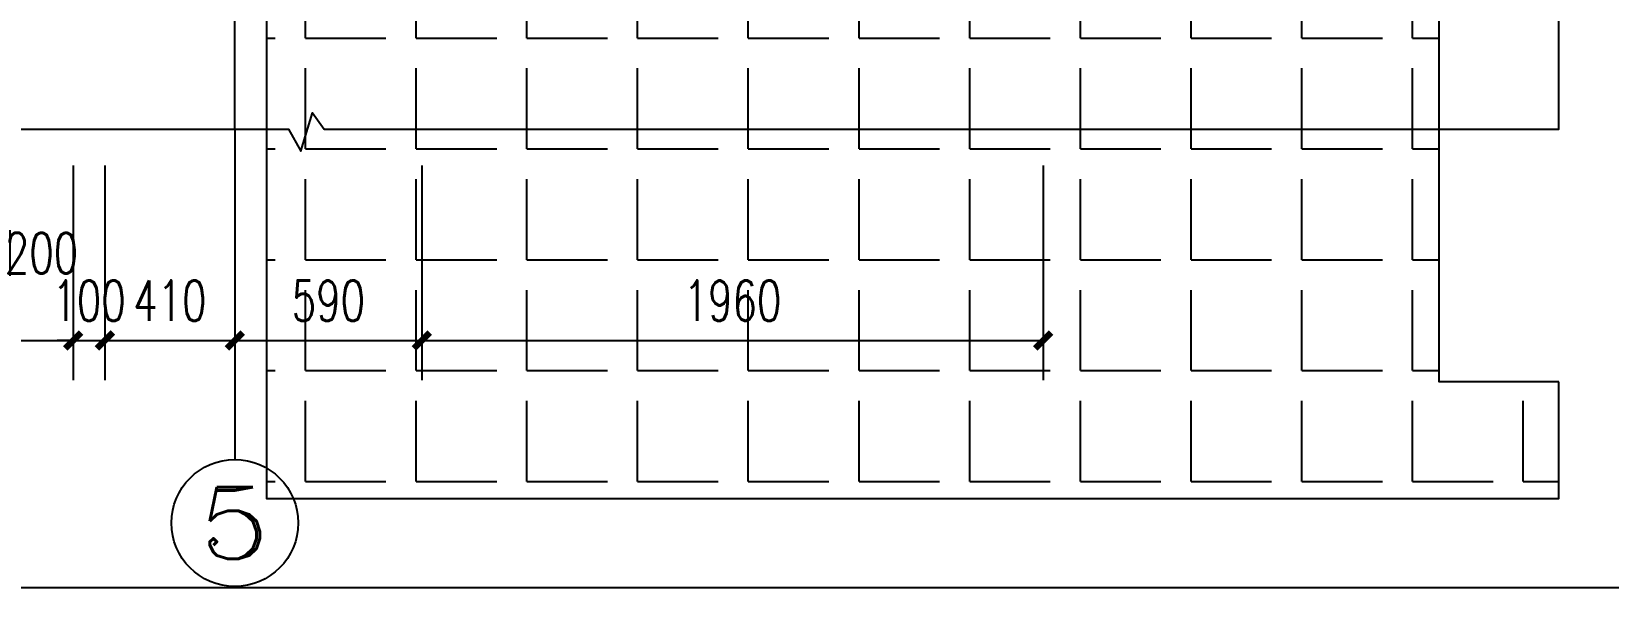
# Model space of a CAD drawing. Header units: millimetres. Extents: x 434053 to 1059003, y -2417481 to 936527.
# Drawn here: x 550919 to 555893, y -2151204 to -2149453 of the extents above; entities that cross this region are included whole.
import ezdxf
from ezdxf.enums import TextEntityAlignment as Align

# ---------------------------------------------------------------- set-up
doc = ezdxf.new("R2010")
doc.units = ezdxf.units.MM
doc.header["$LTSCALE"] = 1000
doc.header["$MEASUREMENT"] = 0
doc.linetypes.add('DOTE', pattern=[2.42, 2, -0.2, 0.02, -0.2])
doc.layers.get('Defpoints').update_dxf_attribs({"color": 6})
for name, color, linetype in [('A-ANNO-DIMS', 3, 'Continuous'), ('A-AXIS', 16, 'DOTE'), ('AXIS', 3, 'Continuous'), ('AXIS_TEXT', 7, 'Continuous'), ('DIM_SYMB', 3, 'Continuous'), ('建筑-楼板开洞', 251, 'Continuous')]:
    doc.layers.add(name, color=color, linetype=linetype)
doc.styles.add('_TCH_AXIS', font='COMPLEX', dxfattribs={"bigfont": 'GBCBIG'})
doc.styles.add('_TCH_DIM_T3', font='SIMPLEX', dxfattribs={"width": 0.705882, "bigfont": 'GBCBIG'})
doc.styles.add('COMPLEX', font='COMPLEX')
doc.dimstyles.new('_TCH_ARCH&&50', dxfattribs={"dimtxt": 127.5, "dimasz": 50, "dimexe": 125, "dimexo": 150, "dimgap": 61.25, "dimtad": 1, "dimdec": 0, "dimzin": 0, "dimdsep": 46, "dimtxsty": '_TCH_DIM_T3', "dimblk": 'ARCHTICK', "dimcen": 0.09, "dimclrt": 7, "dimazin": 2, "dimtfac": 1, "dimtdec": 0, "dimtix": 1, "dimtmove": 2, "dimatfit": 3, "dimfxl": 1, "dimtolj": 1, "dimtzin": 0, "dimarcsym": 0})

# ---------------------------------------------------------------- blocks, each defined once
blk = doc.blocks.new('_AXISO')
blk.add_circle((0, 0), 0.5)
at = {"layer": 'AXIS_TEXT', "style": 'COMPLEX', "width": 1.041667}
blk.add_attdef('A', text='', height=0.56, dxfattribs=at).set_placement((-0.25, -0.28), (0.25, -0.28), align=Align.FIT)
blk = doc.blocks.new('AGSFDGSD')
at = {"layer": 'A-AXIS'}
blk.add_line((-1950.7, 4805.4), (-1950.7, 12832.8), dxfattribs=at)
at = {"layer": 'AXIS'}
blk.add_line((-1950.7, 4805.4), (-1950.7, 3764.4), dxfattribs=at)
at = {"layer": 'DIM_SYMB'}
blk.add_lwpolyline([(-6829.1, 12832.8), (-6829.1, 11246.2), (-6724.1, 11208), (-6934.1, 11171), (-6829.1, 11133.7), (-6829.1, 4805.4), (-1780.9, 4805.4), (-1742.7, 4736.2), (-1705.7, 4856.1), (-1668.4, 4805.4), (2226, 4805.4), (2226, 11133.7), (2132.3, 11171), (2307, 11203.5), (2226, 11246.2), (2226, 12832.8), (-1668.4, 12832.8), (-1705.7, 12927.8), (-1742.7, 12754.5), (-1780.9, 12832.8), (-6829.1, 12832.8)], dxfattribs=at)
at = {"layer": 'AXIS'}
ref = blk.add_blockref('_AXISO', (-1950.7, 3564.4), dxfattribs=dict(at, xscale=400, yscale=400, zscale=400))
ref.add_attrib('A', '5', dxfattribs={"layer": 'AXIS_TEXT', "height": 226.3, "style": '_TCH_AXIS', "width": 1.5}).set_placement((-2063.8, 3451.3), (-1837.5, 3451.3), align=Align.FIT)
blk = doc.blocks.new('_ArchTick')
at = {"color": 0, "linetype": 'ByBlock', "const_width": 0.4}
blk.add_lwpolyline([(-0.5, -0.5), (0.5, 0.5)], dxfattribs=at)
blk = doc.blocks.new('*D676')
at = {"layer": 'A-ANNO-DIMS', "color": 0, "lineweight": -2, "transparency": 16777216}
for p, q in [((552149.9, -2149874.6), (552149.9, -2150551)), ((554109.9, -2149874.6), (554109.9, -2150551)), ((552149.9, -2150426), (554109.9, -2150426))]:
    blk.add_line(p, q, dxfattribs=at)
at = {"layer": 'Defpoints', "color": 0, "transparency": 16777216}
for p in [(552149.9, -2149724.6), (554109.9, -2149724.6), (554109.9, -2150426)]:
    blk.add_point(p, dxfattribs=at)
at = {"layer": 'A-ANNO-DIMS', "color": 0, "lineweight": -2, "transparency": 16777216, "xscale": 50, "yscale": 50, "zscale": 50, "rotation": 180}
blk.add_blockref('_ArchTick', (552149.9, -2150426), dxfattribs=at)
at = {"layer": 'A-ANNO-DIMS', "color": 0, "lineweight": -2, "transparency": 16777216, "xscale": 50, "yscale": 50, "zscale": 50}
blk.add_blockref('_ArchTick', (554109.9, -2150426), dxfattribs=at)
at = {"layer": 'A-ANNO-DIMS', "color": 7, "transparency": 16777216, "insert": (553129.9, -2150301), "char_height": 127.5, "attachment_point": 5, "style": '_TCH_DIM_T3'}
blk.add_mtext('\\A1;1960', dxfattribs=at)
blk = doc.blocks.new('*D677')
at = {"layer": 'A-ANNO-DIMS', "color": 0, "lineweight": -2, "transparency": 16777216}
for p, q in [((551559.9, -2149874.6), (551559.9, -2150551)), ((552149.9, -2149874.6), (552149.9, -2150551)), ((551559.9, -2150426), (552149.9, -2150426))]:
    blk.add_line(p, q, dxfattribs=at)
at = {"layer": 'Defpoints', "color": 0, "transparency": 16777216}
for p in [(551559.9, -2149724.6), (552149.9, -2149724.6), (552149.9, -2150426)]:
    blk.add_point(p, dxfattribs=at)
at = {"layer": 'A-ANNO-DIMS', "color": 0, "lineweight": -2, "transparency": 16777216, "xscale": 50, "yscale": 50, "zscale": 50, "rotation": 180}
blk.add_blockref('_ArchTick', (551559.9, -2150426), dxfattribs=at)
at = {"layer": 'A-ANNO-DIMS', "color": 0, "lineweight": -2, "transparency": 16777216, "xscale": 50, "yscale": 50, "zscale": 50}
blk.add_blockref('_ArchTick', (552149.9, -2150426), dxfattribs=at)
at = {"layer": 'A-ANNO-DIMS', "color": 7, "transparency": 16777216, "insert": (551854.9, -2150301), "char_height": 127.5, "attachment_point": 5, "style": '_TCH_DIM_T3'}
blk.add_mtext('\\A1;590', dxfattribs=at)
blk = doc.blocks.new('*D678')
at = {"layer": 'A-ANNO-DIMS', "color": 0, "lineweight": -2, "transparency": 16777216}
for p, q in [((551149.9, -2149874.6), (551149.9, -2150551)), ((551559.9, -2149874.6), (551559.9, -2150551)), ((551149.9, -2150426), (551559.9, -2150426))]:
    blk.add_line(p, q, dxfattribs=at)
at = {"layer": 'Defpoints', "color": 0, "transparency": 16777216}
for p in [(551149.9, -2149724.6), (551559.9, -2149724.6), (551559.9, -2150426)]:
    blk.add_point(p, dxfattribs=at)
at = {"layer": 'A-ANNO-DIMS', "color": 0, "lineweight": -2, "transparency": 16777216, "xscale": 50, "yscale": 50, "zscale": 50, "rotation": 180}
blk.add_blockref('_ArchTick', (551149.9, -2150426), dxfattribs=at)
at = {"layer": 'A-ANNO-DIMS', "color": 0, "lineweight": -2, "transparency": 16777216, "xscale": 50, "yscale": 50, "zscale": 50}
blk.add_blockref('_ArchTick', (551559.9, -2150426), dxfattribs=at)
at = {"layer": 'A-ANNO-DIMS', "color": 7, "transparency": 16777216, "insert": (551354.9, -2150301), "char_height": 127.5, "attachment_point": 5, "style": '_TCH_DIM_T3'}
blk.add_mtext('\\A1;410', dxfattribs=at)
blk = doc.blocks.new('*D679')
at = {"layer": 'A-ANNO-DIMS', "color": 0, "lineweight": -2, "transparency": 16777216}
for p, q in [((551049.9, -2149874.6), (551049.9, -2150551)), ((551149.9, -2149874.6), (551149.9, -2150551)), ((551049.9, -2150426), (550999.9, -2150426)), ((551049.9, -2150426), (551149.9, -2150426)), ((551149.9, -2150426), (551199.9, -2150426))]:
    blk.add_line(p, q, dxfattribs=at)
at = {"layer": 'Defpoints', "color": 0, "transparency": 16777216}
for p in [(551049.9, -2149724.6), (551149.9, -2149724.6), (551149.9, -2150426)]:
    blk.add_point(p, dxfattribs=at)
at = {"layer": 'A-ANNO-DIMS', "color": 0, "lineweight": -2, "transparency": 16777216, "xscale": 50, "yscale": 50, "zscale": 50}
blk.add_blockref('_ArchTick', (551049.9, -2150426), dxfattribs=at)
at = {"layer": 'A-ANNO-DIMS', "color": 0, "lineweight": -2, "transparency": 16777216, "xscale": 50, "yscale": 50, "zscale": 50, "rotation": 180}
blk.add_blockref('_ArchTick', (551149.9, -2150426), dxfattribs=at)
at = {"layer": 'A-ANNO-DIMS', "color": 7, "transparency": 16777216, "insert": (551099.9, -2150301), "char_height": 127.5, "attachment_point": 5, "style": '_TCH_DIM_T3'}
blk.add_mtext('\\A1;100', dxfattribs=at)
blk = doc.blocks.new('*D680')
at = {"layer": 'A-ANNO-DIMS', "color": 0, "lineweight": -2, "transparency": 16777216}
for p, q in [((550849.9, -2149874.6), (550849.9, -2150551)), ((551049.9, -2149874.6), (551049.9, -2150551)), ((550849.9, -2150426), (551049.9, -2150426))]:
    blk.add_line(p, q, dxfattribs=at)
at = {"layer": 'Defpoints', "color": 0, "transparency": 16777216}
for p in [(550849.9, -2149724.6), (551049.9, -2149724.6), (551049.9, -2150426)]:
    blk.add_point(p, dxfattribs=at)
at = {"layer": 'A-ANNO-DIMS', "color": 0, "lineweight": -2, "transparency": 16777216, "xscale": 50, "yscale": 50, "zscale": 50, "rotation": 180}
blk.add_blockref('_ArchTick', (550849.9, -2150426), dxfattribs=at)
at = {"layer": 'A-ANNO-DIMS', "color": 0, "lineweight": -2, "transparency": 16777216, "xscale": 50, "yscale": 50, "zscale": 50}
blk.add_blockref('_ArchTick', (551049.9, -2150426), dxfattribs=at)
at = {"layer": 'A-ANNO-DIMS', "color": 7, "transparency": 16777216, "insert": (550949.9, -2150151), "char_height": 127.5, "attachment_point": 5, "style": '_TCH_DIM_T3'}
blk.add_mtext('\\A1;200', dxfattribs=at)

msp = doc.modelspace()

# ---------------------------------------------------------------- hatches: boundary and pattern name
at = {"layer": '建筑-楼板开洞'}
h = msp.add_hatch(dxfattribs=at)
h.set_pattern_fill('ANGLE', color=256, scale=100)
h.set_pattern_definition([(0, (-1890871.98, -1337467.52), (0, 349.25), [254, -95.25]), (90, (-1890871.98, -1337467.52), (-349.25, 2e-14), [254, -95.25])])
h.paths.add_polyline_path([(555736.5, -2150556.5), (555359.3, -2150556.5), (555359.3, -2148775), (554109.3, -2148756.5), (554109.3, -2142858.6), (552408.9, -2142858.6), (552408.9, -2145259.3), (548109.9, -2145259.3), (548109.3, -2148556.5), (551659.3, -2148556.5), (551659.3, -2150924.6), (555736.5, -2150924.6)])

# ---------------------------------------------------------------- linework, layer by layer
msp.add_line((543650.9, -2151204.2), (558000.9, -2151204.2))
msp.add_lwpolyline([(555736.5, -2150556.5), (555359.3, -2150556.5), (555359.3, -2148775), (554109.3, -2148756.5), (554109.3, -2142858.6), (552408.9, -2142858.6), (552408.9, -2145259.3), (548109.9, -2145259.3), (548109.3, -2148556.5), (551659.3, -2148556.5), (551659.3, -2150924.6), (555736.5, -2150924.6)], close=True, dxfattribs=at)

# ---------------------------------------------------------------- block references
msp.add_blockref('AGSFDGSD', (553510.6, -2154565.6))

# ---------------------------------------------------------------- dimensions: what is measured, and where the dimension line sits
at = {"layer": 'A-ANNO-DIMS'}
dim = msp.add_linear_dim(base=(551049.9, -2150426), p1=(550849.9, -2149724.6), p2=(551049.9, -2149724.6), angle=0, dimstyle='_TCH_ARCH&&50', dxfattribs=at)
dim.commit()
dim.dimension.update_dxf_attribs({"geometry": '*D680', "text_midpoint": (550949.9, -2150151), "dimtype": 129})
for p1, p2, picture, middle in [((551049.9, -2149724.6), (551149.9, -2149724.6), '*D679', (551099.9, -2150301)), ((551149.9, -2149724.6), (551559.9, -2149724.6), '*D678', (551354.9, -2150301)), ((551559.9, -2149724.6), (552149.9, -2149724.6), '*D677', (551854.9, -2150301)), ((552149.9, -2149724.6), (554109.9, -2149724.6), '*D676', (553129.9, -2150301))]:
    dim = msp.add_aligned_dim(p1=p1, p2=p2, distance=-701.4, dimstyle='_TCH_ARCH&&50', dxfattribs=at)
    dim.commit()
    dim.dimension.update_dxf_attribs({"geometry": picture, "text_midpoint": middle})

doc.saveas('drawing.dxf')
